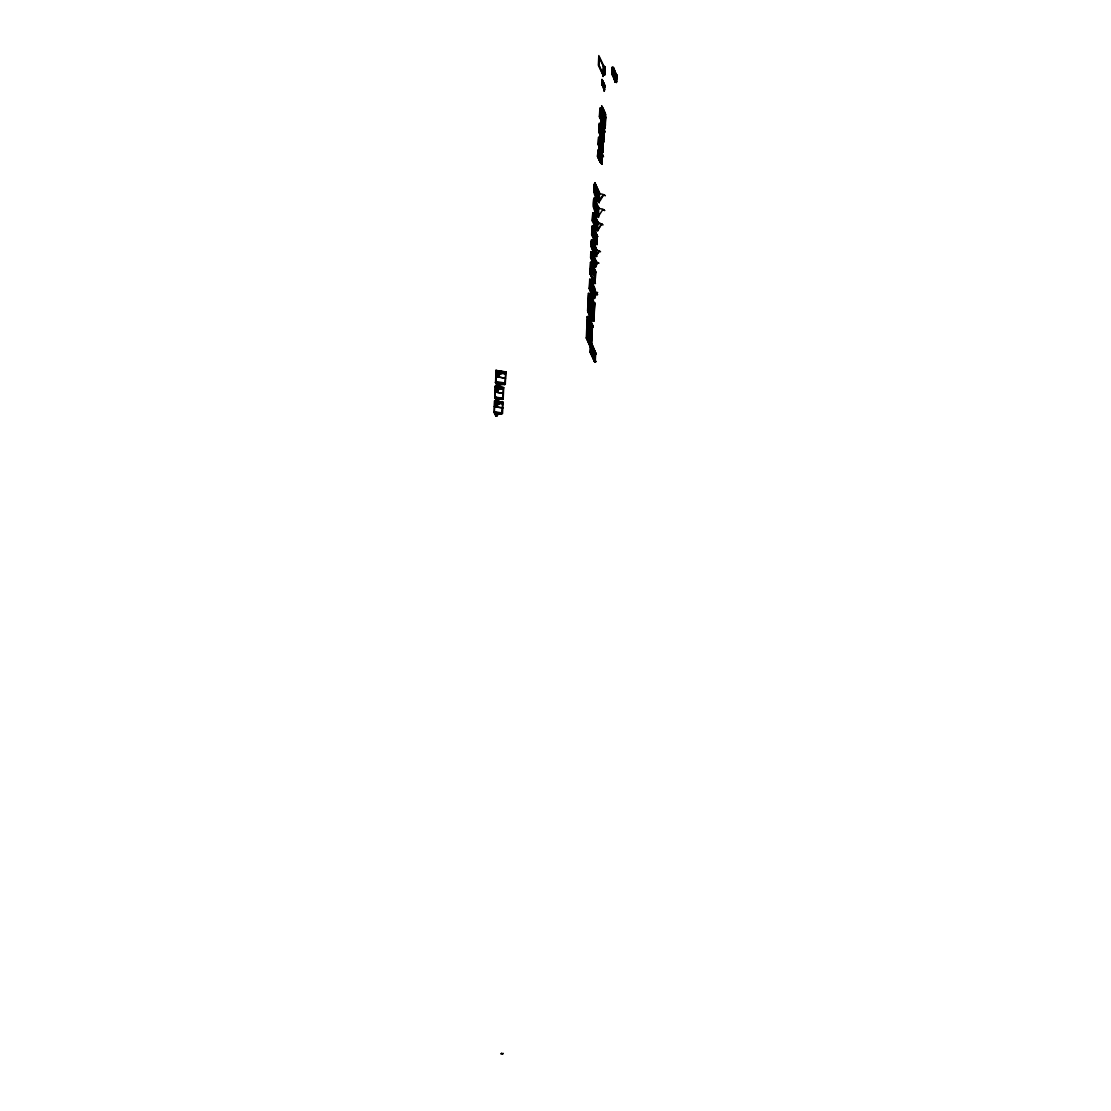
<?xml version="1.0" encoding="UTF-8"?>
<svg xmlns="http://www.w3.org/2000/svg" width="1111" height="1111" viewBox="0 0 1111 1111"><rect width="100%" height="100%" fill="white"/><g stroke="black" fill="none" stroke-linecap="round" stroke-linejoin="round"><path stroke-width="1.5" d="M603.676 87.616L603.717 88.533L601.773 83.853M603.773 83.117L603.87 85.408L601.981 79.325L602.593 80.867M600.593 135.806L600.745 138.347M600.732 138.569L600.745 136.528M600.982 139.097L600.815 136.917M601.218 124.501L601.148 121.043L601.301 124.446M601.218 139.611L601.065 137.445M601.454 140.139L601.301 137.972M601.454 125.015L601.19 121.793M601.62 140.5L601.537 138.5M601.69 125.543L601.537 122.516M601.968 109.378L601.815 105.976L605.814 114.655M601.898 141.111L601.912 139.069M601.926 126.071L601.773 123.043M601.968 109.6L601.981 106.698M602.134 141.639L601.981 139.472M602.176 126.598L602.023 123.571M602.204 110.114L602.051 107.1M602.37 142.166L602.218 140M602.412 127.126L602.259 124.099M602.44 110.642L602.287 107.628M602.606 142.694L602.454 140.528M602.495 127.307L602.495 124.626M602.676 111.169L602.523 108.142M602.69 141.055L602.87 143.958L602.829 141.389M602.842 128.098L602.787 125.029M602.912 111.697L602.759 108.67M602.954 143.208L600.357 135.82M603.092 128.626L602.94 125.599M603.162 112.225L603.009 109.197M603.329 129.154L603.176 126.126M603.398 112.753L603.245 109.725M603.565 129.681L603.412 126.654M603.481 112.933L603.481 110.253M603.801 130.195L603.648 127.182M603.828 113.725L603.676 110.697M603.967 130.556L603.884 127.709M604.078 114.252L603.926 111.225M600.912 121.071C609.286 146.513 602.967 122.085 599.385 116.836L599.884 108.225L604.217 118.044M604.315 114.78L604.162 111.753M604.467 115.127L604.398 112.28M604.717 115.655L604.551 112.628M604.953 116.183L604.801 113.155M605.189 116.711L605.037 113.683M605.273 114.211C605.189 127.89 605.856 127.321 601.12 117.127M601.468 109.281C608.134 127.626 606.148 111.656 601.579 106.003M592.302 290.249L592.177 292.457M594.413 185.551L596.69 190.287L596.524 192.286L594.329 187.426M603.94 142.097L603.704 141.416M604.981 127.432L605.231 128.501M602.148 84.422L602.717 84.88L601.995 82.894M602.287 81.311L602.37 82.006M602.231 85.116L602.106 83.214M603.523 84.436L602.259 79.77L602.426 82.103M603.342 141.916L604.051 138.431L602.898 141.791M614.216 75.354L614.272 74.243M494.214 412.403L494.617 400.682L494.367 412.792M498.186 398.293L494.881 397.78L495.27 385.948L497.061 390.961L498.27 390.628L497.45 388.808L502.769 387.961L497.089 390.211M498.839 383.239L495.575 382.628L495.964 370.157L498.089 376.198L499.297 375.851L498.381 373.477L501.63 372.324L504.547 372.643L498.145 375.115M495.02 398.071L495.52 386.572L503.394 387.836L502.727 399.321L495.298 398.335L496.756 398.557M496.256 370.782L495.714 382.92L498.895 383.406M494.631 413.223L494.312 412.348M495.131 402.057L496.589 402.446L494.798 401.502M495.77 387.489L503.352 388.586L497.409 389.558L498.297 389.878M495.784 412.57L496.645 413.847M496.256 401.724L497.645 404.598L496.409 405.696L494.77 402.085L502.714 403.321L500.783 403.682L500.825 402.932L497.048 404.918M497.478 383.087L497.172 381.781L498.145 385.92L497.909 384.225C505.588 380.504 504.422 385.434 497.909 384.225M497.159 415.778L496.978 414.556L501.672 412.889L496.325 413.959L497.159 415.778L495.95 416.111L494.339 411.75L502.283 412.986L495.978 415.361M496.409 405.696L494.798 401.335L502.866 402.543M497.256 401.335L496.45 397.252L497.839 400.293L497.256 401.335L494.992 397.03L502.936 398.252L496.631 400.627M496.103 413.292L498.728 413.098L498.686 413.847M496.756 398.724L496.784 397.974M497.242 387.558L497.214 388.308L499.811 388.711L499.839 387.961M497.492 382.503L497.867 385.295M497.95 372.241L498.7 373.365M496.756 404.293L500.492 402.432L502.116 402.682L496.436 404.946M497.242 400.613L496.978 399.224L500.658 398.446M497.409 389.558L497.45 388.808M498.825 386.6L498.561 384.823L498.825 386.6L497.617 386.934L495.714 381.545L505.186 383.017L504.311 384.628L495.992 383.351L495.687 382.142L497.145 382.365M496.603 416.07L496.617 414.584M497.061 405.64L496.589 402.279L496.561 403.029L499.158 403.432L499.186 402.682M497.714 390.919L496.909 386.989M498.631 375.185L498.672 374.115M497.436 404.14L497.617 405.362M498.089 389.419L498.27 390.628M498.27 386.878L498.867 385.517M498.756 376.143L499.339 374.782M501.103 384.142L501.158 383.059L495.548 382.309M498.034 413.75L501.422 414.278L501.464 413.528M501.894 403.862L503.047 402.21L494.728 400.904M502.075 399.543L502.116 398.793M502.547 389.128L503.394 387.836M502.783 383.309L502.741 384.392L497.659 385.864M502.297 398.696L497.631 399.835L497.797 401.043M501.422 414.278L502.741 402.557M503.047 402.21L502.533 413.695M495.381 386.184L503.7 387.475L503.186 398.974M504.311 384.628L505.019 383.323M499.297 375.851L499.033 374.088L503.269 372.574L503.214 373.643L504.797 373.893L505.963 371.921L496.075 370.394M504.797 373.893L505.491 372.588M505.658 372.282L504.977 384.392M502.075 383.906L505.241 384.392L505.963 371.921M501.38 1053.325L501.103 1054.172L501.45 1053.325M502.672 1054.061L502.95 1053.214L502.616 1054.061M592.316 347.993L590.871 348.09L586.316 338.036L587.261 316.552L588.705 316.454L593.26 326.509L591.816 327.051L587.344 317.218L588.788 317.107L593.246 326.94M588.483 293.304L593.399 304.122L592.691 319.593L588.08 310.261C588.677 279 599.148 345.063 587.594 310.719L588.358 293.318L593.371 304.247M603.273 75.742L598.371 65.23L598.801 55.564L603.87 66.105L603.065 76.451L603.717 65.757M587.594 317.204L586.677 337.813L591.135 347.646M592.024 320.607L587.844 310.33L588.538 294.637L592.746 304.067M599.204 57.217L598.843 64.952L603.426 75.02L604.731 74.923L605.078 67.188L603.648 66.938M587.497 327.481L587.955 317.177M592.691 319.593L588.441 310.233L588.802 302.289M589.191 288.707L589.733 279.25L594.635 289.902C596.843 314.955 582.733 269.473 593.802 297.776L593.649 298.54L589.316 288.693M590.08 273.945L590.594 262.349L590.08 273.945L594.496 283.652L590.247 273.709M595.468 266.251C592.58 245.67 586.441 252.308 595.19 266.376L595.038 267.126L590.58 257.308L590.955 251.711L595.954 262.363L595.774 266.223L591.219 256.877L591.691 253.002M595.774 250.489C588.011 228.56 590.927 251.058 595.718 255.849L595.51 256.613L591.108 246.767L591.413 239.907L596.218 250.558L595.996 255.711L599.648 251.197M595.815 243.101L596.218 244.545L591.635 234.727L592.024 226.13L596.829 236.796L596.524 243.67M592.316 220.978L592.788 212.798L592.316 220.978L596.885 230.796M587.288 337.216L587.927 338.619L587.427 334.119M588.802 302.72L589.51 294.734L593.76 304.095C595.232 324.676 586.219 299.387 589.51 294.734M589.538 288.346L589.885 280.403M592.885 234.268L591.857 234.379L596.274 243.906L592.038 234.324L592.302 227.116M593.718 191.967L594.413 184.204L598.871 194.036C600.787 219.52 587.15 172.011 598.523 201.771M589.677 288.291L590.024 280.569M595.399 277.833L594.732 282.999L590.483 273.639C588.747 253.933 601.912 296.97 590.719 268.376M591.955 241.226L596.538 250.544L596.288 255.697L599.023 250.905M592.038 234.324L592.344 227.449L593.177 227.394M592.649 220.631L592.941 213.965L597.218 223.38M593.274 207.146L593.968 199.397L598.218 208.757C599.676 228.852 590.719 203.952 593.996 199.397L595.788 211.854M594.413 184.204L594.232 189.467L596.44 194.328L594.316 187.648M587.802 338.633L587.58 329.481L587.039 337.8L591.496 347.618M588.733 320.579C588.58 342.299 586.58 314.163 588.608 320.579L588.455 326.759M589.108 306.886L589.372 303.442M589.733 296.693L589.83 293.137L594.399 303.192M597.524 294.679A4.361 3.722 -24.4 0 0 594.552 293.776L592.538 285.263L590.233 284.388L589.76 280.416L594.274 289.929L593.927 297.651M591.121 264.626L590.483 273.639M595.996 255.711L591.746 246.35L591.982 241.198L593.857 251.03L596.538 250.544A5.888 5.013 -24.4 0 1 600.509 251.753L600.537 251.725M592.58 227.436L592.274 234.31L597.232 244.476L596.899 243.017M597.496 229.894L592.955 220.561L593.232 214.117L597.774 223.45L597.524 230.019M594.413 189.12L594.816 182.676L599.579 193.022L599.051 201.591M587.927 338.619L588.136 333.98M589.219 311.76L589.469 304.761M590.288 285.485L590.691 279.18L595.149 288.999C594.538 292.86 589.885 273.056 590.58 283.527M593.218 278.347L595.44 283.583L590.927 273.889L591.302 264.612M592.191 246.698L592.482 239.823L596.913 250.406L592.482 239.823M592.718 234.643L593.093 226.061L597.579 236.629L596.385 236.726M594.288 202.369L594.371 197.855L593.802 206.604L595.121 209.521L595.357 204.16L594.038 201.23M594.524 189.12L594.816 182.676L599.926 193.911A8.832 7.513 -24.4 0 1 604.953 195.467L605.356 195.744M595.371 277.917L595.593 272.653L591.663 263.113L590.927 273.889M591.774 256.474C590.871 244.281 596.19 266.057 596.371 261.474L591.788 251.655L591.538 257.238L595.996 267.057L591.885 256.877M592.913 232.171L593.135 227.061L597.426 236.754L596.593 236.81L592.177 227.297L593.246 227.213M594.774 188.773L594.996 183.995L599.357 194.008M589.941 304.206L590.191 297.22M590.844 287.152L590.746 289.291L590.899 287.263M590.927 285.43L591.01 283.277M593.316 229.991L593.093 235.143L592.538 233.921M594.413 202.355L594.552 199.188L599.232 208.632A8.832 7.513 -24.4 0 1 604.259 210.187L604.606 210.507M594.899 193.217L595.107 187.092M590.969 285.541L591.066 283.402M593.621 229.963L593.857 236.837L594.079 231.685M594.177 217.131L593.968 221.867L597.732 230.741L601.537 224.033M594.51 208.174L594.704 202.688M590.01 313.51L590.26 306.525M593.677 233.879L593.83 230.435M590.302 311.885L590.26 310.15M590.677 305.844L590.983 298.97M594.343 220.27L594.482 217.117M595.593 194.772L595.677 192.883M595.69 192.675L595.913 188.87M595.774 190.634L595.857 188.759M590.733 305.969L591.038 299.095M591.496 290.929L591.538 288.666M591.663 287.069L591.705 284.805M594.524 223.089L594.732 218.367M595.649 194.883L595.732 193.008M595.746 192.786L595.815 190.967M597.537 156.568L597.954 150.124L597.662 156.568L600.287 162.345L597.537 156.568L598.01 151.013L600.412 156.026L597.829 150.124M590.76 315.149L591.066 308.275M591.149 304.15L591.108 302.4M594.302 232.157L594.621 238.546L594.996 233.393M594.732 223.561L595.038 218.339M602.204 155.512C590.608 131.195 613.147 177.454 598.107 144.347L598.537 137.306L601.62 144.43M603.301 141.986L598.718 131.903L599.093 123.321L602.912 131.723M590.816 315.274L591.108 308.4M591.538 304.122L591.496 302.373M594.441 235.574L594.593 232.13M595.107 221.964L595.246 218.811M595.621 210.326L595.718 207.965L597.607 212.118L597.496 214.479M595.871 204.743L595.76 207.104L597.649 211.257L597.746 208.896L593.621 199.424M600.954 149.693L598.357 143.958L598.593 138.597L601.19 144.333M603.454 141.889L598.94 131.57L599.246 124.474L602.565 131.653L603.342 131.584L602.565 138.5M599.496 116.822L604.995 128.209L599.607 116.488L600.023 109.392L603.884 117.988M591.524 307.719L591.788 300.734M592.357 288.582L592.399 286.319M592.996 273.473L593.427 274.403M596.343 196.425L594.232 189.689L594.149 191.564L599.148 202.688L599.26 192.328M593.26 272.806L593.705 273.528M595.065 233.852L594.843 239.004L597.121 243.837M595.302 224.783L595.51 220.061M596.69 197.202L596.788 194.828L597.885 199.827M591.607 317.024L591.857 310.038M595.718 220.061L595.51 225.255L593.538 214.09L593.26 220.908L593.788 213.909L598.065 223.325M596.899 197.23L597.01 194.647M597.051 193.786L597.163 191.217M600.037 162.053L600.329 153.637L599.176 151.096L598.94 156.248M602.426 151.499L599.162 143.861L599.398 138.708L600.704 141.597M600.051 124.585L603.231 131.612L602.926 138.486L599.746 131.459L600.051 124.585L602.037 128.154L601.245 128.029L600.94 134.903L603.454 141.153M602.717 120.655L602.579 113.628L601.926 120.53L604.342 124.779L600.412 116.377L600.718 109.503L603.023 113.78L602.87 117.224M603.495 86.561L601.843 82.436L602.412 85.283L602.065 84.075M603.565 84.7C604.745 82.894 601.69 81.436 602.329 81.436M590.08 352.006L594.718 361.825L590.08 352.006L590.455 343.41M591.76 319.899L591.802 319.038M592.496 303.359L592.524 302.498M592.871 293.971L592.913 291.707M593.038 290.11L593.08 287.846M595.288 235.546L595.69 240.212M595.802 225.227L596.01 220.506M598.885 156.387L599.19 149.513L598.885 156.387L601.62 162.414L602.051 155.165L601.62 162.414M599.162 143.861L599.857 137.028L599.482 143.75L602.815 150.665M599.996 131.445L600.495 122.849L600.162 131.556M605.314 126.015L605.703 117.419L601.162 107.781L600.732 116.266L605.328 126.001L600.662 116.377M602.079 83.742L601.926 84.214M590.441 351.701L590.733 346.438M592.33 309.483L592.58 302.484M595.399 240.24L595.621 235.074M596.065 226.477L596.274 221.756M601.162 107.781L600.412 116.377M602.287 85.228L602.468 83.422M602.481 82.117L602.606 80.436M590.871 348.09L586.441 337.841L587.872 337.73M591.316 338.536L591.024 345.035L589.969 339.147M591.483 334.73L591.76 328.217L590.427 328.842L591.594 334.717M591.816 327.051L593.26 326.509M595.607 240.698L595.843 235.546M596.274 226.95L596.482 222.228M600.065 157.72C605.884 174.01 596.024 154.901 599.607 150.138M599.871 144.597L600.176 137.722M600.454 132.209L600.829 123.613M601.093 114.961L601.495 108.531M603.065 76.451L603.356 65.785M595.246 255.905L595.288 255.155M596.163 235.268L596.468 241.906L596.607 236.601M596.454 230.102L596.482 229.352M596.815 221.936L596.774 222.686M603.023 82.811L602.94 82.006L603.953 83.672M591.038 351.562L592.232 327.009L587.775 317.19L586.858 337.813L591.316 347.632M595.079 264.446L595.288 261.543M596.649 225.352L596.788 222.2M597.246 214.326L595.51 208.146L595.413 210.285L598.496 217.409L598.607 207.035M600.315 146.388L600.509 141.986M591.274 351.631L592.413 327.009L590.496 322.787M590.483 262.363L594.982 272.598L590.705 263.182M595.607 253.919L595.996 249.725L591.538 239.893M596.038 244.559L597.121 243.628L597.051 244.489M596.163 241.934L596.607 235.963L592.135 226.13M596.829 228.186L597.246 222.631L597.135 228.158M598.149 199.98L598.26 197.397M598.301 196.536L598.412 193.967M599.857 158.248L600.051 153.846M600.482 146.749L600.62 141.43L600.037 146.61L602.662 152.221L599.898 146.666L600.176 144.083L601.523 146.527M591.607 352.409L591.844 347.257M595.913 253.905L596.065 250.461L593.857 251.03M597.524 216.506L598.218 208.757M598.176 201.799L598.51 194.064L594.052 184.232M600.69 143.874L600.787 141.791M601.593 128.015L600.94 134.903M591.83 352.881L591.941 350.243M591.955 349.868L592.08 347.243M594.899 282.986L595.593 272.653M597.19 229.921L597.482 223.478L592.677 212.812M600.162 162.345L600.398 155.568M601.676 128.182L601.731 135.028M604.12 88.2L603.231 86.352M592.163 350.715L592.066 352.867L595.579 361.117M593.496 320.815L594.663 302.748L594.024 321.148M594.371 297.623L596.676 294.109M594.718 289.929L596.718 293.082M596.913 243.767L597.135 236.768L592.885 227.408M597.26 235.935L597.232 235.185M597.857 222.617L597.885 221.867M600.801 156.04L600.926 161.178M601.232 143.5L601.232 152.943M603.731 86.144L603.898 88.213M593.663 321.176L594.343 302.859M590.108 287.888L593.51 295.387L593.607 293.235L590.205 285.749L590.038 288.263L594.607 298.47L594.649 297.706M597.426 236.754L597.44 235.893M593.205 220.159L593.76 221.395L593.899 213.895L598.051 223.436A7.305 6.222 -24.4 0 1 601.162 223.866L601.523 224.019A7.319 6.235 -24.4 0 1 603.009 224.922L602.995 224.936A7.36 6.277 -24.4 0 0 598.051 223.38L598.204 222.561L598.176 223.311M600.718 161.248L601.037 156.04L598.815 151.124M601.218 151.179L601.648 144.124L601.384 153.512M602.481 120.113L602.745 114.002M603.537 88.408L603.509 87.936M604.731 74.923L604.953 66.952M593.857 320.801L594.663 302.748M595.954 271.987L591.552 262.279M591.996 245.962L596.649 256.53L592.302 245.948M597.579 236.629L593.093 226.061M598.635 208.66L594.26 197.869M599.148 202.688L595.329 193.481M600.87 161.178C602.273 157.318 598.19 147.332 600.093 158.79M604.412 84.436L604.301 91.255M601.718 149.471L601.995 144.305L598.537 137.306M602.218 139.625L602.523 130.862M604.176 91.255C604.634 85.866 604.801 90.838 604.148 89.449M604.481 87.797L604.828 85.353M601.62 161.303L601.856 155.929L599.565 150.902M602.787 131.445L602.398 140.042L602.898 131.445M604.662 87.936L604.731 85.13M593.149 355.812L591.927 350.729M593.288 352.798L593.385 350.645M603.523 125.96L603.828 117.197M593.371 356.27L593.482 353.645M593.496 353.27L593.621 350.632M599.746 137.042C605.148 138.611 602.106 163.72 602.787 143.458M593.482 356.27L593.705 354.103M593.83 351.104L595.065 356.173L595.163 354.034M604.203 117.766C603.023 144.583 606.453 107.906 599.884 108.225M603.94 131.515L600.704 124.376L603.898 131.556L603.856 138.458M604.592 117.919L604.231 124.807L604.176 117.96M604.259 130.737L603.731 139.694L604.148 130.709M594.538 361.825L590.51 351.604M594.691 359.2L593.455 354.131M594.829 356.2L594.913 353.242M605.037 126.029L605.537 117.072M594.927 359.186L595.024 357.034L591.191 348.174M595.302 360.881L593.496 349.382L595.302 360.922L595.593 354.048L591.344 344.688M594.566 361.075L595.732 361.742L594.746 360.964M591.483 345.979L595.052 354.09L595.899 354.02L591.469 343.341M591.316 346.146L594.885 353.992L596.079 353.909L591.649 343.327M612.966 67.424L611.883 67.507L611.772 71.076L613.161 70.798M613.369 71.437L611.953 71.493L612.008 67.493L611.883 74.868L612.994 74.729M616.508 81.645L613.286 74.548L612.467 74.631L612.605 67.465L612.605 71.562L613.411 71.548L613.578 67.938L612.189 67.91M612.633 74.618L612.869 68.396L614.466 72.062M613.355 67.952L613.022 74.743L613.189 67.174C615.536 70.271 614.55 77.242 616.924 75.173L616.619 81.936L615.175 82.117L612.467 74.631M613.855 71.771L613.578 77.895L614.189 77.478M615.188 80.909L613.814 77.714L614.05 72.34M614.105 78.048L614.355 74.77M614.286 77.659L614.564 74.743M614.661 74.77L614.064 78.006M615.494 75.034L615.119 81.978L616.327 81.936M615.202 82.089L615.466 75.145L616.702 75.048L616.369 82.45L614.077 77.728M615.216 81.45L615.897 75.312L614.855 73.02M616.438 75.104L616.466 78.978M616.23 82.478L616.591 74.659M603.731 87.38L604.273 89.477M601.981 164.192L601.509 161.039M599.954 159.79L600.107 157.97M600.121 160.151L600.19 158.137M600.357 160.678L600.357 158.484M600.954 161.998L601.107 160.165M601.107 162.345L601.19 160.331M601.273 162.692L601.343 160.692M601.495 163.942L601.718 161.359M601.204 119.835L601.565 116.391L601.398 119.821M601.384 120.03L601.676 117.335M601.634 120.557L601.829 117.683M601.87 121.085L601.995 118.03M600.648 134.931L600.926 132.237M600.801 135.278L601.009 132.403M600.968 135.625L601.162 132.764L603.731 138.583M601.204 136.153L601.329 133.112M600.412 144.083L600.398 146.583M601.357 136.5L601.565 133.639M600.329 146.846L600.523 144.805M603.176 123.974L603.384 121.113M603.342 124.335L603.551 121.46M603.495 124.682L603.704 121.807M601.204 148.777L601.315 146.777M603.745 125.21L603.87 122.168M601.398 149.221L601.579 147.124M603.981 125.737L604.259 123.043M602.204 150.985L602.315 148.971M603.231 140.639L603.44 137.764M604.69 127.307L604.898 124.446M602.356 151.332L602.468 149.318M603.384 140.986L603.592 138.111M604.759 128.209L605.12 124.765M602.426 152.235L602.69 149.652M604.995 128.209L605.356 124.765L604.092 121.974M602.662 152.221L602.648 144.222L600.148 138.486L602.606 144.277M603.801 84.478L603.856 83.297M602.648 151.443L602.898 152.513M596.19 205.41L596.426 205.202M602.329 153.568L598.107 144.347M587.497 334.675L588.191 336.202L587.275 334.619M614.105 74.937L615.688 78.367L613.939 74.965M505.449 373.657L500.242 372.518M505.338 378.295L495.812 376.462L505.519 378.323M505.241 384.392L501.978 383.601M503.089 393.53L495.089 391.933L503.269 393.558M588.705 323.204L587.858 321.51M604.398 86.964L604.69 86.102M604.509 87.227L604.592 86.311M590.649 310.122L591.01 310.761M603.62 194.689C594.454 211.618 601.12 192.731 604.939 195.48M598.357 216.409L602.926 209.396L604.634 210.479M595.76 266.209L598.065 262.71M613.064 71.173L612.453 70.937M593.482 349.34L590.802 351.604L595.552 361.755M595.065 225.2L597.774 223.45L595.371 225.186M587.733 324.301L588.58 325.995L587.913 324.287M590.552 328.828L591.885 328.203M591.427 338.522L588.372 339.883L590.746 345.09L589.705 339.272M613.744 77.728L615.327 81.45L616.397 81.422M501.603 372.865L504.547 372.643M501.589 373.393L502.894 372.935M502.769 383.85L504.075 383.378M501.464 388.419L502.769 387.961M496.95 399.974L499.381 398.377L494.867 397.682M502.297 398.696L499.353 398.905M502.116 402.682L499.172 402.904M501.644 413.417L498.7 413.639M616.619 75.159L613.578 67.938M600.079 148.943L600.384 151.318M600.232 150.749L599.801 148.235L602.287 155.623M605.078 67.188L603.759 67.285L599.051 57.064L598.704 65.007L603.19 74.895L604.62 74.687M613.286 68.368L612.23 68.438L615.3 75.312M614.355 72.048L612.966 68.993L614.786 72.021M613.161 70.687L611.744 70.743L612.092 71.507M613.147 74.451L616.369 82.45M614.244 74.798L615.633 79.048L616.397 78.52M611.883 67.507L615.661 75.59L616.744 75.506L612.841 67.438M615.272 78.506L616.772 78.562L615.536 78.381M615.522 78.812L616.536 78.742M602.065 81.103L602.259 79.77M604.801 85.283L604.328 86.089M604.037 88.963L604.606 90.088M599.607 116.488L604.87 127.473M598.94 131.57L603.69 141.875M599.746 131.459L603.731 139.694M601.579 144.347L601.357 149.499M600.065 161.414L597.774 156.373M598.51 207.896L598.885 208.604M593.746 212.729L598.204 222.561M592.955 220.561L597.843 230.727M597.774 229.852L601.579 224.019A7.333 6.249 -24.4 0 0 598.051 223.408M596.079 243.809L597.274 243.726M591.746 246.35L596.649 256.53M592.399 246.35L592.635 240.99L596.913 250.406M595.552 249.031L595.524 249.781M595.718 255.849L591.33 246.434M590.58 257.308L595.163 267.126M595.371 262.293L591.566 254.35L591.469 256.488L596.149 266.307M590.219 284.402L591.774 292.929L594.079 293.804M590.149 288.638L594.607 298.47M594.635 289.902L589.608 279.25M594.079 293.79L592.107 285.194L589.844 284.416L594.454 293.762L592.538 285.277M590.635 303.664L591.024 304.345M594.26 303.956L590.094 294.526L594.26 304.067M587.594 310.719L592.205 320.593M586.316 338.036L587.747 337.925M591.802 344.479L595.899 354.02M590.899 347.66L592.33 347.562L593.524 352.784M591.496 351.576L590.302 351.659L594.746 361.172M494.728 397.446L496.603 401.39M494.076 412.167L495.95 416.111M616.536 81.895L613.008 74.493M496.061 370.602L505.949 372.129M496.186 370.81L505.783 372.254M497.631 371.518L496.159 371.296L504.838 372.824M497.603 372.116L496.131 371.879L498.089 376.198M497.922 372.824L500.367 373.213M502.144 383.323L505.436 383.837M495.534 382.531L498.839 383.031M501.13 383.601L505.38 384.142M495.339 386.406L503.686 387.697M494.839 397.46L503.2 398.752M494.687 401.127L503.033 402.418M494.201 412.195L497.534 412.709M593.663 261.516L595.954 262.377A4.361 3.722 -24.4 0 1 598.912 263.279A4.416 3.764 -24.4 0 0 595.94 262.349L590.83 251.725M595.621 262.404L593.33 261.543L591.371 253.016M612.105 70.812L612.05 71.423M612.592 74.52L613.633 76.84M603.648 82.7L604.065 83.769M602.037 80.603L603.509 83.686M603.467 87.575L603.87 88.574M601.037 107.781L605.606 117.766M601.37 109.461L605.203 117.891M600.718 109.503L604.537 117.933M600.87 113.1L602.606 117.169M602.343 117.155L604.078 121.002M602.329 117.363L604.078 121.21M600.371 122.863L604.301 131.431M599.357 124.474L602.579 131.653M600.204 128.182L601.62 131.542M601.357 131.529L602.773 134.889M601.218 139.764L603.106 143.93M599.593 141.444L600.69 144.097M600.412 144.291L601.509 146.735M599.829 143.805L601.856 148.152M599.44 143.916L602.523 150.693M599.01 153.86L599.954 155.943M598.996 154.068L599.954 156.165M599.676 156.151L600.62 158.456M600.357 158.79L601.509 161.303M599.579 158.456L600.815 161.192M599.537 159.081L601.731 163.942M594.552 191.911L599.01 201.841M593.927 203.813L595.246 206.729M593.913 204.021L595.232 206.952M595.524 210.035L598.537 216.548M594.343 208.687L598.496 217.409M592.941 213.965L597.343 223.436M593.496 220.145L594.052 221.367M594.274 221.839L597.885 229.977M592.58 234.282L597.232 244.476M592.066 252.808L596.329 262.224M591.538 263.113L595.94 272.528M590.385 281.875L593.774 289.36L593.677 291.513L590.288 284.027M590.927 285.958L594.454 293.762M588.663 294.637L592.927 304.053M589.358 297.734L593.274 306.608M589.247 300.095L593.163 308.969M589.136 302.456L593.413 312.052M588.441 302.317L592.649 311.788M588.636 305.275L592.552 313.941M588.622 305.497L592.552 314.149M588.524 307.636L592.441 316.51M588.427 309.997L592.344 318.663M587.261 316.552L592.052 327.023L590.788 351.576L593.205 349.368L595.038 360.936L595.357 354.062L591.052 344.757M590.733 333.481L588.955 329.564L590.274 328.953L591.066 333.328M590.038 333.106C597.635 351.298 578.525 308.136 591.774 337.327M588.844 332.147L591.205 337.355L588.15 338.716L588.566 332.203L589.608 338.091M591.08 337.369L588.719 332.147L589.885 337.966M591.607 344.327L596.079 353.909M588.497 339.869L590.274 343.785M591.427 348.16L591.982 349.396M591.149 349.035L591.705 350.271M591.288 351.173L591.857 352.395M591.052 351.187L595.732 361.742M495.437 382.295L497.617 386.934M495.423 387.364L497.061 390.961M602.218 80.631L602.495 81.603M604.259 88.352L604.453 89.463M602.12 82.894L602.398 83.853M590.552 285.833L592.205 292.998L594.468 293.776A4.416 3.764 -24.4 0 1 597.537 294.665M591.705 252.989L593.663 261.543M592.288 241.17L592.913 244.462M590.33 327.662L589.177 321.843L591.538 327.051L588.608 328.412L589.024 321.884L590.066 327.787M588.899 321.898L589.955 327.787M593.218 214.117L595.052 225.269M594.635 184.676L596.44 197.133L598.871 194.022L596.024 197.091L594.246 184.704M601.912 152.929L602.051 155.651M601.676 152.401L601.856 154.568M601.426 151.874L601.62 154.04M600.676 150.207L600.87 152.374M600.44 149.679L600.62 151.846M589.983 294.54L589.858 297.804L590.094 294.526M595.649 204.924L597.385 211.104L595.649 204.924M596.94 191.398L598.037 196.397L596.94 191.398M502.797 407.945L494.437 406.654L502.797 407.945M597.843 208.757L595.357 211.743L593.593 199.452L595.357 211.784L597.843 208.785M588.08 333.314L587.4 331.828L588.08 333.314M590.163 328.967L588.83 329.578L591.205 334.786L590.163 328.967M593.635 320.385L592.219 317.51L593.635 320.385M594.552 293.748A4.416 3.764 -24.4 0 0 597.635 292.401A4.333 3.694 -24.4 0 1 594.566 293.721"/></g></svg>
